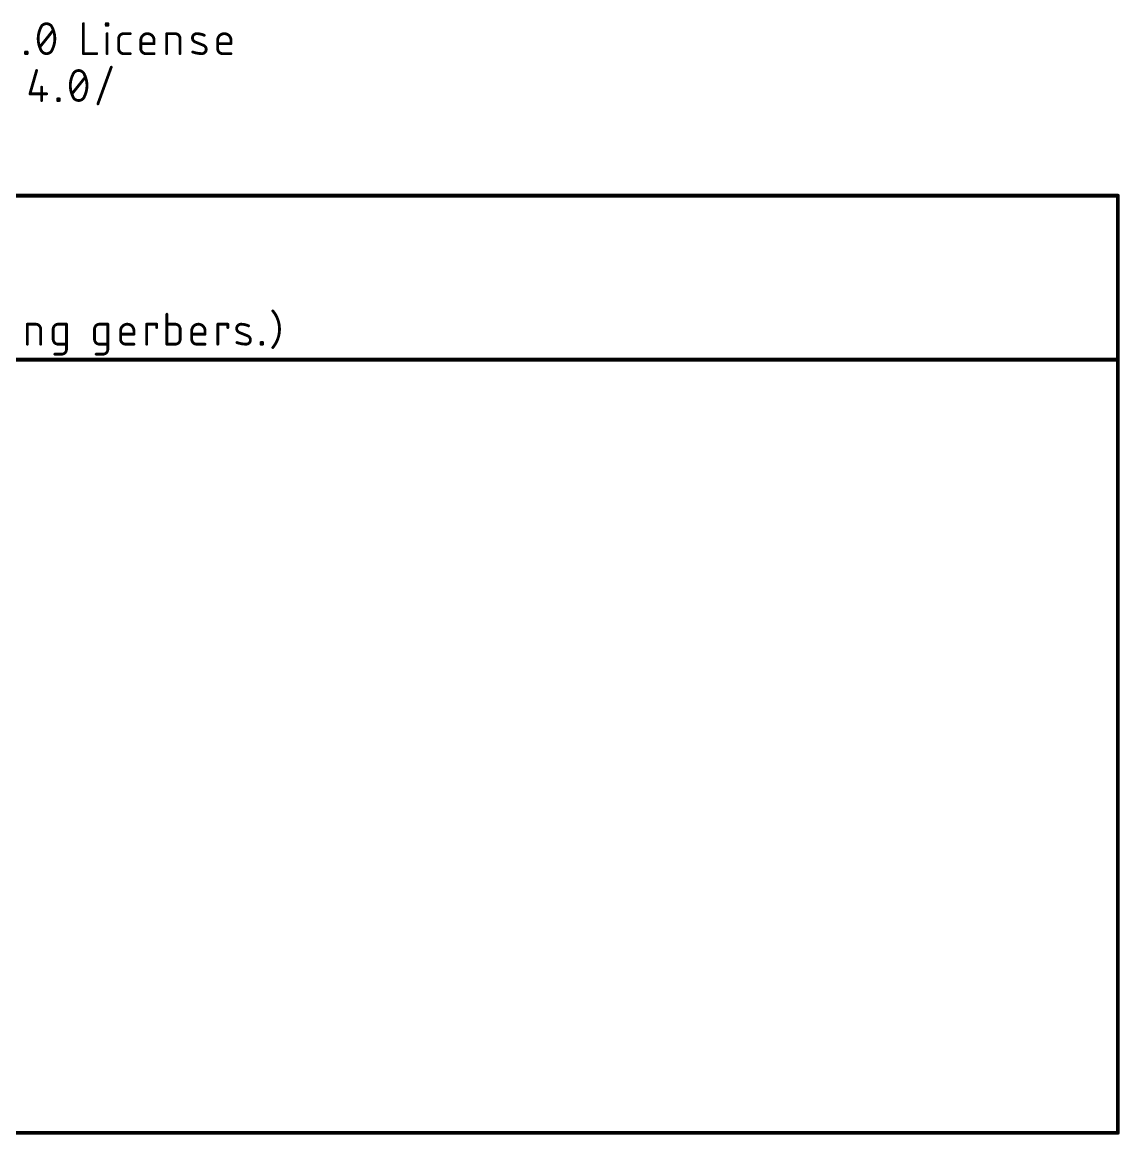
# Model space of a CAD drawing. Extents: x -32 to 103, y -61 to 35.
# Drawn here: x 43.5 to 103, y -61.1 to -0.8 of the extents above; entities that cross this region are included whole.
import ezdxf

# ---------------------------------------------------------------- set-up
doc = ezdxf.new("R2010")
doc.units = 0
doc.layers.add('51', color=53, linetype='CONTINUOUS')

msp = doc.modelspace()

# ---------------------------------------------------------------- linework, layer by layer
at = {"layer": '51'}
for points, const_width in [([(44.4723, -1.064, 0.1139), (44.3368, -1.651)], 0.1524), ([(44.7884, -0.8382, 0.3205), (44.4723, -1.064)], 0.1524), ([(44.4363, -1.0516, 1), (44.5083, -1.0763)], 0.0762), ([(44.5066, -1.0807, 1), (44.4381, -1.0473)], 0.0762), ([(45.1045, -1.064, 0.3205), (44.7884, -0.8382)], 0.1524), ([(44.7884, -0.8001, 1), (44.7884, -0.8763)], 0.0762), ([(44.7884, -0.8763, 1), (44.7884, -0.8001)], 0.0762), ([(45.1387, -1.0473, 1), (45.0702, -1.0807)], 0.0762), ([(45.2399, -1.651, 0.1139), (45.1045, -1.064)], 0.1524), ([(45.0684, -1.0763, 1), (45.1405, -1.0516)], 0.0762), ([(45.1794, -1.2232, 1), (45.1199, -1.1756)], 0.0762), ([(46.8268, -0.8382, 1), (46.7506, -0.8382)], 0.0762), ([(48.0639, -0.8382, 1), (47.9877, -0.8382)], 0.0762), ([(48.0258, -0.8001, 1), (48.0258, -0.8763)], 0.0762), ([(48.0258, -0.8904, 1), (48.0258, -0.9666)], 0.0762), ([(47.9877, -0.9285, 1), (48.0639, -0.9285)], 0.0762), ([(48.1542, -0.8382, 1), (48.078, -0.8382)], 0.0762), ([(48.078, -0.9285, 1), (48.1542, -0.9285)], 0.0762), ([(48.1161, -0.8763, 1), (48.1161, -0.8001)], 0.0762), ([(48.1161, -0.9666, 1), (48.1161, -0.8904)], 0.0762), ([(44.3368, -1.651, 0.1139), (44.4723, -2.238)], 0.1524), ([(44.3749, -1.651, 1), (44.2987, -1.651)], 0.0762), ([(44.2987, -1.651, 1), (44.3749, -1.651)], 0.0762), ([(45.1045, -2.238, 0.1139), (45.2399, -1.651)], 0.1524), ([(45.278, -1.651, 1), (45.2018, -1.651)], 0.0762), ([(45.2018, -1.651, 1), (45.278, -1.651)], 0.0762), ([(48.109, -1.3801, 1), (48.0328, -1.3801)], 0.0762), ([(48.9724, -1.3801, 0.4142), (48.7014, -1.651)], 0.1524), ([(48.7395, -1.651, 1), (48.6633, -1.651)], 0.0762), ([(48.6633, -1.651, 1), (48.7395, -1.651)], 0.0762), ([(48.9724, -1.342, 1), (48.9724, -1.4182)], 0.0762), ([(48.9724, -1.4182, 1), (48.9724, -1.342)], 0.0762), ([(49.3336, -1.4182, 1), (49.3336, -1.342)], 0.0762), ([(50.6206, -1.7413, 1), (49.8981, -1.7413)], 0.1524), ([(49.9362, -1.7413, 1), (49.86, -1.7413)], 0.0762), ([(49.86, -1.7413, 1), (49.9362, -1.7413)], 0.0762), ([(50.6587, -1.7413, 1), (50.5825, -1.7413)], 0.0762), ([(50.5825, -1.7413, 1), (50.6587, -1.7413)], 0.0762), ([(51.343, -1.3801, 1), (51.2668, -1.3801)], 0.0762), ([(51.3049, -1.342, 1), (51.3049, -1.4182)], 0.0762), ([(52.0274, -1.651, 0.4142), (51.7564, -1.3801)], 0.1524), ([(51.7564, -1.342, 1), (51.7564, -1.4182)], 0.0762), ([(51.7564, -1.4182, 1), (51.7564, -1.342)], 0.0762), ([(52.0655, -1.651, 1), (51.9893, -1.651)], 0.0762), ([(51.9893, -1.651, 1), (52.0655, -1.651)], 0.0762), ([(52.9375, -1.3801, 0.8318), (52.8472, -1.8316)], 0.1524), ([(52.8613, -1.7963, 1), (52.833, -1.867)], 0.0762), ([(52.833, -1.867, 1), (52.8613, -1.7962)], 0.0762), ([(52.938, -1.342, 1), (52.9369, -1.4182)], 0.0762), ([(53.3439, -1.4704, 0.1026), (52.9375, -1.3801)], 0.1524), ([(52.9369, -1.4182, 1), (52.938, -1.342)], 0.0762), ([(53.3282, -1.5051, 1), (53.3595, -1.4356)], 0.0762), ([(54.7889, -1.7413, 1), (54.0664, -1.7413)], 0.1524), ([(54.1045, -1.7413, 1), (54.0283, -1.7413)], 0.0762), ([(54.0283, -1.7413, 1), (54.1045, -1.7413)], 0.0762), ([(54.827, -1.7413, 1), (54.7508, -1.7413)], 0.0762), ([(54.7508, -1.7413, 1), (54.827, -1.7413)], 0.0762), ([(43.6872, -2.3735, 1), (43.611, -2.3735)], 0.0762), ([(43.6491, -2.3354, 1), (43.6491, -2.4116)], 0.0762), ([(43.6491, -2.4257, 1), (43.6491, -2.5019)], 0.0762), ([(43.7775, -2.3735, 1), (43.7013, -2.3735)], 0.0762), ([(43.7394, -2.4116, 1), (43.7394, -2.3354)], 0.0762), ([(43.7394, -2.5019, 1), (43.7394, -2.4257)], 0.0762), ([(44.3974, -2.0788, 1), (44.4569, -2.1264)], 0.0762), ([(44.4723, -2.238, 0.3205), (44.7884, -2.4638)], 0.1524), ([(44.5083, -2.2257, 1), (44.4363, -2.2504)], 0.0762), ([(44.4381, -2.2547, 1), (44.5066, -2.2213)], 0.0762), ([(44.7884, -2.4638, 0.3205), (45.1045, -2.238)], 0.1524), ([(44.7884, -2.4257, 1), (44.7884, -2.5019)], 0.0762), ([(44.7884, -2.5019, 1), (44.7884, -2.4257)], 0.0762), ([(45.0702, -2.2213, 1), (45.1387, -2.2547)], 0.0762), ([(45.1405, -2.2504, 1), (45.0684, -2.2257)], 0.0762), ([(46.7887, -2.4257, 1), (46.7887, -2.5019)], 0.0762), ([(47.5112, -2.5019, 1), (47.5112, -2.4257)], 0.0762), ([(48.7014, -2.1929, 0.4142), (48.9724, -2.4638)], 0.1524), ([(48.7395, -2.1929, 1), (48.6633, -2.1929)], 0.0762), ([(48.6633, -2.1929, 1), (48.7395, -2.1929)], 0.0762), ([(48.9724, -2.4257, 1), (48.9724, -2.5019)], 0.0762), ([(48.9724, -2.5019, 1), (48.9724, -2.4257)], 0.0762), ([(49.3336, -2.5019, 1), (49.3336, -2.4257)], 0.0762), ([(49.8981, -1.8838, 1), (49.8981, -1.96)], 0.0762), ([(49.8981, -2.1929, 0.4142), (50.169, -2.4638)], 0.1524), ([(49.9362, -2.1929, 1), (49.86, -2.1929)], 0.0762), ([(49.86, -2.1929, 1), (49.9362, -2.1929)], 0.0762), ([(50.169, -2.4257, 1), (50.169, -2.5019)], 0.0762), ([(50.169, -2.5019, 1), (50.169, -2.4257)], 0.0762), ([(50.5825, -1.9219, 1), (50.6587, -1.9219)], 0.0762), ([(50.6206, -1.96, 1), (50.6206, -1.8838)], 0.0762), ([(50.6206, -2.5019, 1), (50.6206, -2.4257)], 0.0762), ([(52.7246, -2.3376, 1), (52.6988, -2.4093)], 0.0762), ([(52.7117, -2.3735, 0.083), (53.2084, -2.4638)], 0.1524), ([(53.2084, -2.4638, 0.8318), (53.2987, -2.0122)], 0.1524), ([(53.2089, -2.4257, 1), (53.2079, -2.5019)], 0.0762), ([(53.2079, -2.5019, 1), (53.2089, -2.4257)], 0.0762), ([(53.3129, -1.9769, 1), (53.2846, -2.0476)], 0.0762), ([(53.2846, -2.0476, 1), (53.3129, -1.9769)], 0.0762), ([(54.0664, -1.8838, 1), (54.0664, -1.96)], 0.0762), ([(54.0664, -2.1929, 0.4142), (54.3373, -2.4638)], 0.1524), ([(54.1045, -2.1929, 1), (54.0283, -2.1929)], 0.0762), ([(54.0283, -2.1929, 1), (54.1045, -2.1929)], 0.0762), ([(54.3373, -2.4257, 1), (54.3373, -2.5019)], 0.0762), ([(54.3373, -2.5019, 1), (54.3373, -2.4257)], 0.0762), ([(54.7508, -1.9219, 1), (54.827, -1.9219)], 0.0762), ([(54.7889, -1.96, 1), (54.7889, -1.8838)], 0.0762), ([(54.7889, -2.5019, 1), (54.7889, -2.4257)], 0.0762), ([(43.611, -2.4638, 1), (43.6872, -2.4638)], 0.0762), ([(43.7013, -2.4638, 1), (43.7775, -2.4638)], 0.0762), ([(46.7506, -2.4638, 1), (46.8268, -2.4638)], 0.0762), ([(48.0328, -2.4638, 1), (48.109, -2.4638)], 0.0762), ([(51.2668, -2.4638, 1), (51.343, -2.4638)], 0.0762), ([(51.9893, -2.4638, 1), (52.0655, -2.4638)], 0.0762), ([(44.2883, -3.3887, 1), (44.215, -3.3677)], 0.0762), ([(46.2142, -3.604, 0.1139), (46.0787, -4.191)], 0.1524), ([(46.5303, -3.3782, 0.3205), (46.2142, -3.604)], 0.1524), ([(46.1782, -3.5916, 1), (46.2503, -3.6163)], 0.0762), ([(46.2485, -3.6207, 1), (46.18, -3.5873)], 0.0762), ([(46.8464, -3.604, 0.3205), (46.5303, -3.3782)], 0.1524), ([(46.5303, -3.3401, 1), (46.5303, -3.4163)], 0.0762), ([(46.5303, -3.4163, 1), (46.5303, -3.3401)], 0.0762), ([(46.8806, -3.5873, 1), (46.8121, -3.6207)], 0.0762), ([(46.9819, -4.191, 0.1139), (46.8464, -3.604)], 0.1524), ([(46.8103, -3.6163, 1), (46.8824, -3.5916)], 0.0762), ([(48.3342, -3.2106, 1), (48.2625, -3.1846)], 0.0762), ([(44.5607, -4.2813, 1), (44.4845, -4.2813)], 0.0762), ([(46.0787, -4.191, 0.1139), (46.2142, -4.778)], 0.1524), ([(46.1168, -4.191, 1), (46.0406, -4.191)], 0.0762), ([(46.0406, -4.191, 1), (46.1168, -4.191)], 0.0762), ([(46.8464, -4.778, 0.1139), (46.9819, -4.191)], 0.1524), ([(46.9213, -3.7632, 1), (46.8618, -3.7156)], 0.0762), ([(47.02, -4.191, 1), (46.9438, -4.191)], 0.0762), ([(46.9438, -4.191, 1), (47.02, -4.191)], 0.0762), ([(43.8537, -4.6321, 1), (43.927, -4.653)], 0.0762), ([(43.8904, -4.6045, 1), (43.8904, -4.6807)], 0.0762), ([(44.7935, -4.6807, 1), (44.7935, -4.6045)], 0.0762), ([(46.1393, -4.6188, 1), (46.1988, -4.6664)], 0.0762), ([(46.2142, -4.778, 0.3205), (46.5303, -5.0038)], 0.1524), ([(46.2503, -4.7657, 1), (46.1782, -4.7904)], 0.0762), ([(46.18, -4.7947, 1), (46.2485, -4.7613)], 0.0762), ([(46.5303, -5.0038, 0.3205), (46.8464, -4.778)], 0.1524), ([(46.8121, -4.7613, 1), (46.8806, -4.7947)], 0.0762), ([(46.8824, -4.7904, 1), (46.8104, -4.7657)], 0.0762), ([(44.4845, -5.0038, 1), (44.5607, -5.0038)], 0.0762), ([(45.4291, -4.9135, 1), (45.3529, -4.9135)], 0.0762), ([(45.391, -4.8754, 1), (45.391, -4.9516)], 0.0762), ([(45.391, -4.9657, 1), (45.391, -5.0419)], 0.0762), ([(45.3529, -5.0038, 1), (45.4291, -5.0038)], 0.0762), ([(45.5194, -4.9135, 1), (45.4432, -4.9135)], 0.0762), ([(45.4432, -5.0038, 1), (45.5194, -5.0038)], 0.0762), ([(45.4813, -4.9516, 1), (45.4813, -4.8754)], 0.0762), ([(45.4813, -5.0419, 1), (45.4813, -4.9657)], 0.0762), ([(46.5303, -4.9657, 1), (46.5303, -5.0419)], 0.0762), ([(46.5303, -5.0419, 1), (46.5303, -4.9657)], 0.0762), ([(47.5401, -5.1714, 1), (47.6117, -5.1974)], 0.0762), ([(102.9208, -10.16, 1), (102.8192, -10.16)], 0.1016), ([(102.87, -10.2108, 1), (102.87, -10.1092)], 0.1016), ([(51.3509, -16.5862, 1), (51.2747, -16.5862)], 0.0762), ([(57.4189, -17.399, 0.1762), (57.0576, -16.4056)], 0.1524), ([(57.0868, -16.3811, 1), (57.0284, -16.4301)], 0.0762), ([(43.7885, -17.1281, 1), (43.7123, -17.1281)], 0.0762), ([(43.7504, -17.09, 1), (43.7504, -17.1662)], 0.0762), ([(44.4729, -17.399, 0.4142), (44.202, -17.1281)], 0.1524), ([(44.202, -17.09, 1), (44.202, -17.1662)], 0.0762), ([(44.202, -17.1662, 1), (44.202, -17.09)], 0.0762), ([(44.511, -17.399, 1), (44.4348, -17.399)], 0.0762), ([(44.4348, -17.399, 1), (44.511, -17.399)], 0.0762), ([(45.4208, -17.1281, 0.4142), (45.1499, -17.399)], 0.1524), ([(45.188, -17.399, 1), (45.1118, -17.399)], 0.0762), ([(45.1118, -17.399, 1), (45.188, -17.399)], 0.0762), ([(45.4208, -17.09, 1), (45.4208, -17.1662)], 0.0762), ([(45.4208, -17.1662, 1), (45.4208, -17.09)], 0.0762), ([(45.9105, -17.1281, 1), (45.8343, -17.1281)], 0.0762), ([(45.8724, -17.1662, 1), (45.8724, -17.09)], 0.0762), ([(47.6613, -17.1281, 0.4142), (47.3904, -17.399)], 0.1524), ([(47.4285, -17.399, 1), (47.3523, -17.399)], 0.0762), ([(47.3523, -17.399, 1), (47.4285, -17.399)], 0.0762), ([(47.6613, -17.09, 1), (47.6613, -17.1662)], 0.0762), ([(47.6613, -17.1662, 1), (47.6613, -17.09)], 0.0762), ([(48.151, -17.1281, 1), (48.0748, -17.1281)], 0.0762), ([(48.1129, -17.1662, 1), (48.1129, -17.09)], 0.0762), ([(49.527, -17.4893, 1), (48.8045, -17.4893)], 0.1524), ([(48.8426, -17.4893, 1), (48.7664, -17.4893)], 0.0762), ([(48.7664, -17.4893, 1), (48.8426, -17.4893)], 0.0762), ([(49.5651, -17.4893, 1), (49.4889, -17.4893)], 0.0762), ([(49.4889, -17.4893, 1), (49.5651, -17.4893)], 0.0762), ([(50.2579, -17.1281, 1), (50.1817, -17.1281)], 0.0762), ([(50.2198, -17.09, 1), (50.2198, -17.1662)], 0.0762), ([(50.7998, -17.1281, 1), (50.7236, -17.1281)], 0.0762), ([(50.7236, -17.3087, 1), (50.7998, -17.3087)], 0.0762), ([(50.7617, -17.1662, 1), (50.7617, -17.09)], 0.0762), ([(51.3128, -17.09, 1), (51.3128, -17.1662)], 0.0762), ([(52.0353, -17.399, 0.4142), (51.7644, -17.1281)], 0.1524), ([(51.7644, -17.09, 1), (51.7644, -17.1662)], 0.0762), ([(51.7644, -17.1662, 1), (51.7644, -17.09)], 0.0762), ([(52.0734, -17.399, 1), (51.9972, -17.399)], 0.0762), ([(51.9972, -17.399, 1), (52.0734, -17.399)], 0.0762), ([(53.3827, -17.4893, 1), (52.6602, -17.4893)], 0.1524), ([(52.6983, -17.4893, 1), (52.6221, -17.4893)], 0.0762), ([(52.6221, -17.4893, 1), (52.6983, -17.4893)], 0.0762), ([(53.4208, -17.4893, 1), (53.3446, -17.4893)], 0.0762), ([(53.3446, -17.4893, 1), (53.4208, -17.4893)], 0.0762), ([(54.1136, -17.1281, 1), (54.0374, -17.1281)], 0.0762), ([(54.0755, -17.09, 1), (54.0755, -17.1662)], 0.0762), ([(54.6555, -17.1281, 1), (54.5793, -17.1281)], 0.0762), ([(54.5793, -17.3087, 1), (54.6555, -17.3087)], 0.0762), ([(54.6174, -17.1662, 1), (54.6174, -17.09)], 0.0762), ([(55.3349, -17.1281, 0.8318), (55.2446, -17.5796)], 0.1524), ([(55.3354, -17.09, 1), (55.3343, -17.1662)], 0.0762), ([(55.7413, -17.2184, 0.1026), (55.3349, -17.1281)], 0.1524), ([(55.3343, -17.1662, 1), (55.3354, -17.09)], 0.0762), ([(55.7256, -17.2531, 1), (55.7569, -17.1836)], 0.0762), ([(57.0576, -18.3924, 0.1762), (57.4189, -17.399)], 0.1524), ([(57.4569, -17.399, 1), (57.3808, -17.399)], 0.0762), ([(57.3808, -17.399, 1), (57.4569, -17.399)], 0.0762), ([(45.1499, -17.9409, 0.4142), (45.4208, -18.2118)], 0.1524), ([(45.188, -17.9409, 1), (45.1118, -17.9409)], 0.0762), ([(45.1118, -17.9409, 1), (45.188, -17.9409)], 0.0762), ([(47.3904, -17.9409, 0.4142), (47.6613, -18.2118)], 0.1524), ([(47.4285, -17.9409, 1), (47.3523, -17.9409)], 0.0762), ([(47.3523, -17.9409, 1), (47.4285, -17.9409)], 0.0762), ([(48.8045, -17.6318, 1), (48.8045, -17.708)], 0.0762), ([(48.8045, -17.9409, 0.4142), (49.0755, -18.2118)], 0.1524), ([(48.8426, -17.9409, 1), (48.7664, -17.9409)], 0.0762), ([(48.7664, -17.9409, 1), (48.8426, -17.9409)], 0.0762), ([(49.4889, -17.6699, 1), (49.5651, -17.6699)], 0.0762), ([(49.527, -17.708, 1), (49.527, -17.6318)], 0.0762), ([(51.7644, -18.2118, 0.4142), (52.0353, -17.9409)], 0.1524), ([(52.0734, -17.9409, 1), (51.9972, -17.9409)], 0.0762), ([(51.9972, -17.9409, 1), (52.0734, -17.9409)], 0.0762), ([(52.6602, -17.6318, 1), (52.6602, -17.708)], 0.0762), ([(52.6602, -17.9409, 0.4142), (52.9312, -18.2118)], 0.1524), ([(52.6983, -17.9409, 1), (52.6221, -17.9409)], 0.0762), ([(52.6221, -17.9409, 1), (52.6983, -17.9409)], 0.0762), ([(53.3446, -17.6699, 1), (53.4208, -17.6699)], 0.0762), ([(53.3827, -17.708, 1), (53.3827, -17.6318)], 0.0762), ([(55.122, -18.0856, 1), (55.0962, -18.1573)], 0.0762), ([(55.1091, -18.1215, 0.083), (55.6058, -18.2118)], 0.1524), ([(55.2587, -17.5443, 1), (55.2304, -17.615)], 0.0762), ([(55.2304, -17.615, 1), (55.2587, -17.5442)], 0.0762), ([(55.6058, -18.2118, 0.8318), (55.6961, -17.7602)], 0.1524), ([(55.7103, -17.7249, 1), (55.682, -17.7956)], 0.0762), ([(55.682, -17.7956, 1), (55.7103, -17.7249)], 0.0762), ([(56.4533, -18.1215, 1), (56.3771, -18.1215)], 0.0762), ([(56.4152, -18.0834, 1), (56.4152, -18.1596)], 0.0762), ([(56.5436, -18.1215, 1), (56.4674, -18.1215)], 0.0762), ([(56.5055, -18.1596, 1), (56.5055, -18.0834)], 0.0762), ([(43.7123, -18.2118, 1), (43.7885, -18.2118)], 0.0762), ([(44.4348, -18.2118, 1), (44.511, -18.2118)], 0.0762), ([(45.2402, -18.7156, 1), (45.2402, -18.7918)], 0.0762), ([(45.4208, -18.1737, 1), (45.4208, -18.2499)], 0.0762), ([(45.4208, -18.2499, 1), (45.4208, -18.1737)], 0.0762), ([(45.6015, -18.7537, 0.4142), (45.8724, -18.4827)], 0.1524), ([(45.6015, -18.7156, 1), (45.6015, -18.7918)], 0.0762), ([(45.6015, -18.7918, 1), (45.6015, -18.7156)], 0.0762), ([(45.9105, -18.4827, 1), (45.8343, -18.4827)], 0.0762), ([(45.8343, -18.4827, 1), (45.9105, -18.4827)], 0.0762), ([(45.8724, -18.2499, 1), (45.8724, -18.1737)], 0.0762), ([(47.4807, -18.7156, 1), (47.4807, -18.7918)], 0.0762), ([(47.6613, -18.1737, 1), (47.6613, -18.2499)], 0.0762), ([(47.6613, -18.2499, 1), (47.6613, -18.1737)], 0.0762), ([(47.8419, -18.7537, 0.4142), (48.1129, -18.4827)], 0.1524), ([(47.8419, -18.7156, 1), (47.8419, -18.7918)], 0.0762), ([(47.8419, -18.7918, 1), (47.8419, -18.7156)], 0.0762), ([(48.151, -18.4827, 1), (48.0748, -18.4827)], 0.0762), ([(48.0748, -18.4827, 1), (48.151, -18.4827)], 0.0762), ([(48.1129, -18.2499, 1), (48.1129, -18.1737)], 0.0762), ([(49.0755, -18.1737, 1), (49.0755, -18.2499)], 0.0762), ([(49.0755, -18.2499, 1), (49.0755, -18.1737)], 0.0762), ([(49.527, -18.2499, 1), (49.527, -18.1737)], 0.0762), ([(50.1817, -18.2118, 1), (50.2579, -18.2118)], 0.0762), ([(51.3128, -18.1737, 1), (51.3128, -18.2499)], 0.0762), ([(51.2747, -18.2118, 1), (51.3509, -18.2118)], 0.0762), ([(51.7644, -18.1737, 1), (51.7644, -18.2499)], 0.0762), ([(51.7644, -18.2499, 1), (51.7644, -18.1737)], 0.0762), ([(52.9312, -18.1737, 1), (52.9312, -18.2499)], 0.0762), ([(52.9312, -18.2499, 1), (52.9312, -18.1737)], 0.0762), ([(53.3827, -18.2499, 1), (53.3827, -18.1737)], 0.0762), ([(54.0374, -18.2118, 1), (54.1136, -18.2118)], 0.0762), ([(55.6064, -18.1737, 1), (55.6053, -18.2499)], 0.0762), ([(55.6053, -18.2499, 1), (55.6064, -18.1737)], 0.0762), ([(56.4152, -18.1737, 1), (56.4152, -18.2499)], 0.0762), ([(56.3771, -18.2118, 1), (56.4533, -18.2118)], 0.0762), ([(56.4674, -18.2118, 1), (56.5436, -18.2118)], 0.0762), ([(56.5055, -18.2499, 1), (56.5055, -18.1737)], 0.0762), ([(57.0284, -18.3679, 1), (57.0868, -18.4169)], 0.0762), ([(102.9208, -19.05, 1), (102.8192, -19.05)], 0.1016), ([(102.8192, -19.05, 1), (102.9208, -19.05)], 0.1016), ([(102.87, -19.1008, 1), (102.87, -18.9992)], 0.1016), ([(102.87, -61.0108, 1), (102.87, -60.9092)], 0.1016), ([(102.8192, -60.96, 1), (102.9208, -60.96)], 0.1016)]:
    msp.add_lwpolyline(points, format="xyb", dxfattribs=dict(at, const_width=const_width))
for points, const_width in [([(44.4271, -2.1026), (45.1496, -1.1994)], 0.1524), ([(46.7887, -0.8382), (46.7887, -2.4638)], 0.1524), ([(48.0258, -0.9285), (48.0258, -0.8382)], 0.1524), ([(48.0258, -0.8382), (48.1161, -0.8382)], 0.1524), ([(48.1161, -0.9285), (48.0258, -0.9285)], 0.1524), ([(48.1161, -0.8382), (48.1161, -0.9285)], 0.1524), ([(48.0709, -2.4638), (48.0709, -1.3801)], 0.1524), ([(48.7014, -2.1929), (48.7014, -1.651)], 0.1524), ([(48.9724, -1.3801), (49.3336, -1.3801)], 0.1524), ([(49.8981, -2.1929), (49.8981, -1.7413)], 0.1524), ([(50.6206, -1.7413), (50.6206, -1.9219)], 0.1524), ([(51.3049, -2.4638), (51.3049, -1.3801)], 0.1524), ([(51.3049, -1.3801), (51.7564, -1.3801)], 0.1524), ([(52.0274, -1.651), (52.0274, -2.4638)], 0.1524), ([(53.2987, -2.0122), (52.8472, -1.8316)], 0.1524), ([(54.0664, -2.1929), (54.0664, -1.7413)], 0.1524), ([(54.7889, -1.7413), (54.7889, -1.9219)], 0.1524), ([(43.6491, -2.4638), (43.6491, -2.3735)], 0.1524), ([(43.6491, -2.3735), (43.7394, -2.3735)], 0.1524), ([(43.7394, -2.4638), (43.6491, -2.4638)], 0.1524), ([(43.7394, -2.3735), (43.7394, -2.4638)], 0.1524), ([(46.7887, -2.4638), (47.5112, -2.4638)], 0.1524), ([(49.3336, -2.4638), (48.9724, -2.4638)], 0.1524), ([(50.6206, -1.9219), (49.8981, -1.9219)], 0.1524), ([(50.6206, -2.4638), (50.169, -2.4638)], 0.1524), ([(54.7889, -1.9219), (54.0664, -1.9219)], 0.1524), ([(54.7889, -2.4638), (54.3373, -2.4638)], 0.1524), ([(44.2516, -3.3782), (43.8904, -4.6426)], 0.1524), ([(47.5759, -5.1844), (48.2984, -3.1976)], 0.1524), ([(44.5226, -4.2813), (44.5226, -5.0038)], 0.1524), ([(46.1691, -4.6426), (46.8915, -3.7394)], 0.1524), ([(43.8904, -4.6426), (44.7935, -4.6426)], 0.1524), ([(45.391, -5.0038), (45.391, -4.9135)], 0.1524), ([(45.391, -4.9135), (45.4813, -4.9135)], 0.1524), ([(45.4813, -5.0038), (45.391, -5.0038)], 0.1524), ([(45.4813, -4.9135), (45.4813, -5.0038)], 0.1524), ([(1.27, -10.16), (102.87, -10.16)], 0.2032), ([(102.87, -10.16), (102.87, -19.05)], 0.2032), ([(51.3128, -16.5862), (51.3128, -18.2118)], 0.1524), ([(43.7504, -18.2118), (43.7504, -17.1281)], 0.1524), ([(43.7504, -17.1281), (44.202, -17.1281)], 0.1524), ([(44.4729, -17.399), (44.4729, -18.2118)], 0.1524), ([(45.1499, -17.9409), (45.1499, -17.399)], 0.1524), ([(45.4208, -17.1281), (45.8724, -17.1281)], 0.1524), ([(45.8724, -17.1281), (45.8724, -18.4827)], 0.1524), ([(47.3904, -17.9409), (47.3904, -17.399)], 0.1524), ([(47.6613, -17.1281), (48.1129, -17.1281)], 0.1524), ([(48.1129, -17.1281), (48.1129, -18.4827)], 0.1524), ([(48.8045, -17.9409), (48.8045, -17.4893)], 0.1524), ([(49.527, -17.4893), (49.527, -17.6699)], 0.1524), ([(50.2198, -18.2118), (50.2198, -17.1281)], 0.1524), ([(50.2198, -17.1281), (50.7617, -17.1281)], 0.1524), ([(50.7617, -17.1281), (50.7617, -17.3087)], 0.1524), ([(51.7644, -17.1281), (51.3128, -17.1281)], 0.1524), ([(52.0353, -17.9409), (52.0353, -17.399)], 0.1524), ([(52.6602, -17.9409), (52.6602, -17.4893)], 0.1524), ([(53.3827, -17.4893), (53.3827, -17.6699)], 0.1524), ([(54.0755, -18.2118), (54.0755, -17.1281)], 0.1524), ([(54.0755, -17.1281), (54.6174, -17.1281)], 0.1524), ([(54.6174, -17.1281), (54.6174, -17.3087)], 0.1524), ([(49.527, -17.6699), (48.8045, -17.6699)], 0.1524), ([(53.3827, -17.6699), (52.6602, -17.6699)], 0.1524), ([(55.6961, -17.7602), (55.2446, -17.5796)], 0.1524), ([(56.4152, -18.2118), (56.4152, -18.1215)], 0.1524), ([(56.4152, -18.1215), (56.5055, -18.1215)], 0.1524), ([(56.5055, -18.1215), (56.5055, -18.2118)], 0.1524), ([(45.6015, -18.7537), (45.2402, -18.7537)], 0.1524), ([(45.8724, -18.2118), (45.4208, -18.2118)], 0.1524), ([(47.8419, -18.7537), (47.4807, -18.7537)], 0.1524), ([(48.1129, -18.2118), (47.6613, -18.2118)], 0.1524), ([(49.527, -18.2118), (49.0755, -18.2118)], 0.1524), ([(51.3128, -18.2118), (51.7644, -18.2118)], 0.1524), ([(53.3827, -18.2118), (52.9312, -18.2118)], 0.1524), ([(56.5055, -18.2118), (56.4152, -18.2118)], 0.1524), ([(1.27, -19.05), (102.87, -19.05)], 0.2032), ([(102.87, -19.05), (102.87, -60.96)], 0.2032), ([(102.87, -60.96), (1.27, -60.96)], 0.2032)]:
    msp.add_lwpolyline(points, dxfattribs=dict(at, const_width=const_width))

doc.saveas('drawing.dxf')
